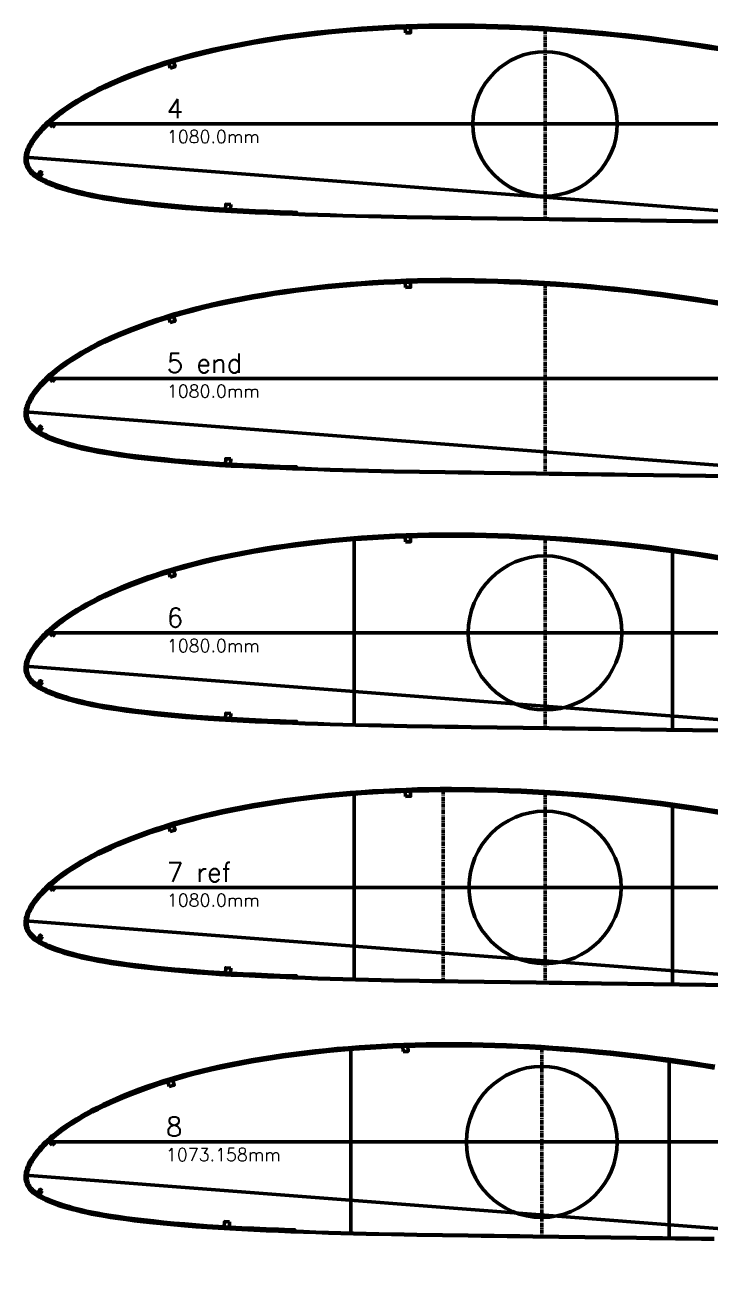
# Model space of a CAD drawing. Header units: metres. Extents: x -3 to 1074, y -15727 to -22.
# Drawn here: x -3 to 535, y -1808 to -822 of the extents above; entities that cross this region are included whole.
import ezdxf
from ezdxf.enums import TextEntityAlignment as Align

# ---------------------------------------------------------------- set-up
doc = ezdxf.new("R2010")
doc.units = ezdxf.units.M
doc.linetypes.add('CENTER', pattern=[5.08, 3.175, -0.635, 0.635, -0.635])
for name, color, linetype, lineweight in [('FoilLayer', 7, 'Continuous', 50), ('StringerLayer', 7, 'Continuous', 50), ('SubLayer', 7, 'Continuous', 50), ('TextLayer', 7, 'Continuous', 50)]:
    doc.layers.add(name, color=color, linetype=linetype, lineweight=lineweight)
doc.styles.add('MSゴシック', font='romans')

msp = doc.modelspace()

# ---------------------------------------------------------------- linework, layer by layer
at = {"layer": 'FoilLayer'}
for points in [[(541.83, -840.17), (532.65, -838.69), (523.47, -837.27), (514.29, -835.91), (505.12, -834.62), (495.96, -833.38), (486.8, -832.21), (477.64, -831.11), (468.49, -830.07), (459.34, -829.09), (450.2, -828.18), (441.05, -827.34), (431.91, -826.56), (422.77, -825.85), (413.62, -825.2), (404.47, -824.62), (395.31, -824.11), (386.17, -823.65), (377.04, -823.27), (367.91, -822.95), (358.81, -822.7), (349.71, -822.52), (340.64, -822.4), (331.61, -822.35), (322.64, -822.37), (313.72, -822.46), (304.85, -822.64), (296.01, -822.91), (287.17, -823.27), (278.35, -823.7), (269.55, -824.21), (260.78, -824.8), (252.03, -825.47), (243.31, -826.22), (234.64, -827.05), (226.01, -827.96), (217.44, -828.95), (208.93, -830.03), (200.48, -831.18), (192.1, -832.43), (183.79, -833.76), (175.55, -835.19), (167.36, -836.7), (159.27, -838.27), (151.33, -839.91), (143.54, -841.62), (135.92, -843.42), (128.44, -845.31), (121.11, -847.29), (113.93, -849.35), (106.91, -851.5), (100.06, -853.71), (93.4, -855.99), (86.94, -858.33), (80.71, -860.72), (74.71, -863.12), (68.99, -865.53), (63.56, -867.92), (58.44, -870.29), (53.63, -872.64), (49.11, -874.97), (44.89, -877.25), (40.96, -879.48), (37.3, -881.65), (33.9, -883.76), (30.74, -885.81), (27.82, -887.8), (25.12, -889.73), (22.63, -891.62), (20.31, -893.45), (18.16, -895.23), (16.17, -896.96), (14.32, -898.63), (12.6, -900.26), (11.01, -901.85), (9.53, -903.39), (8.16, -904.9), (6.89, -906.37), (5.71, -907.8), (4.62, -909.2), (3.61, -910.57), (2.68, -911.92), (1.81, -913.22), (1.01, -914.5), (0.29, -915.77), (-0.35, -917.02), (-0.94, -918.24), (-1.48, -919.44), (-1.94, -920.62), (-2.32, -921.79), (-2.63, -922.95), (-2.89, -924.09), (-3.09, -925.21), (-3.22, -926.31), (-3.29, -927.4), (-3.29, -928.5), (-3.19, -929.61), (-2.99, -930.73), (-2.7, -931.85), (-2.31, -932.96), (-1.83, -934.06), (-1.25, -935.13), (-0.58, -936.19), (0.2, -937.21), (1.06, -938.21), (2.01, -939.18), (3.04, -940.13), (4.16, -941.05), (5.37, -941.95), (6.66, -942.82), (8.05, -943.66), (9.54, -944.48), (11.12, -945.28), (12.8, -946.09), (14.6, -946.89), (16.5, -947.69), (18.53, -948.5), (20.69, -949.32), (23.01, -950.14), (25.49, -950.96), (28.16, -951.78), (31.03, -952.61), (34.12, -953.46), (37.47, -954.33), (41.08, -955.21), (44.99, -956.1), (49.23, -957), (53.83, -957.88), (58.83, -958.76), (64.26, -959.65), (70.14, -960.55), (76.45, -961.45), (83.19, -962.33), (90.37, -963.18), (97.96, -964.01), (105.94, -964.82), (114.24, -965.61), (122.77, -966.37), (131.48, -967.08), (140.33, -967.73), (149.35, -968.31), (158.55, -968.83), (167.93, -969.32), (177.44, -969.77), (187.07, -970.19), (196.82, -970.59), (206.67, -970.97), (216.56, -971.34), (226.46, -971.69), (236.36, -972.02), (246.28, -972.3), (256.25, -972.57), (266.26, -972.82), (276.29, -973.06), (286.32, -973.28), (296.33, -973.48), (306.36, -973.65), (316.44, -973.8), (326.57, -973.95), (336.72, -974.1), (346.89, -974.25), (357.07, -974.4), (367.28, -974.54), (377.51, -974.68), (387.75, -974.82), (398, -974.96), (408.24, -975.11), (418.48, -975.26), (428.72, -975.41), (438.95, -975.54), (449.2, -975.68), (459.44, -975.81), (469.68, -975.95), (479.92, -976.1), (490.17, -976.25), (500.41, -976.39), (510.65, -976.52), (520.88, -976.65), (531.11, -976.78), (541.33, -976.92)], [(541.6, -841.65), (532.42, -840.18), (523.25, -838.76), (514.08, -837.4), (504.92, -836.1), (495.77, -834.87), (486.62, -833.7), (477.47, -832.6), (468.33, -831.56), (459.2, -830.58), (450.06, -829.67), (440.93, -828.83), (431.8, -828.05), (422.66, -827.34), (413.52, -826.7), (404.38, -826.12), (395.24, -825.6), (386.11, -825.15), (376.98, -824.77), (367.87, -824.45), (358.78, -824.2), (349.69, -824.02), (340.63, -823.9), (331.62, -823.85), (322.65, -823.87), (313.75, -823.96), (304.89, -824.14), (296.07, -824.41), (287.25, -824.76), (278.44, -825.2), (269.65, -825.71), (260.89, -826.3), (252.15, -826.97), (243.45, -827.71), (234.8, -828.54), (226.19, -829.45), (217.63, -830.44), (209.13, -831.51), (200.7, -832.67), (192.34, -833.91), (184.05, -835.24), (175.82, -836.66), (167.65, -838.17), (159.58, -839.74), (151.65, -841.37), (143.89, -843.08), (136.28, -844.88), (128.83, -846.76), (121.53, -848.73), (114.37, -850.79), (107.37, -852.92), (100.55, -855.13), (93.91, -857.4), (87.48, -859.74), (81.27, -862.11), (75.3, -864.5), (69.6, -866.9), (64.19, -869.28), (59.1, -871.64), (54.31, -873.98), (49.83, -876.29), (45.63, -878.55), (41.72, -880.77), (38.09, -882.93), (34.71, -885.02), (31.59, -887.05), (28.7, -889.02), (26.03, -890.93), (23.56, -892.79), (21.27, -894.61), (19.14, -896.36), (17.17, -898.07), (15.35, -899.72), (13.66, -901.32), (12.09, -902.88), (10.64, -904.4), (9.29, -905.88), (8.05, -907.32), (6.89, -908.72), (5.82, -910.09), (4.84, -911.43), (3.93, -912.75), (3.08, -914.02), (2.31, -915.25), (1.62, -916.45), (1, -917.66), (0.43, -918.86), (-0.08, -919.98), (-0.52, -921.08), (-0.87, -922.18), (-1.17, -923.28), (-1.41, -924.35), (-1.6, -925.39), (-1.73, -926.42), (-1.79, -927.39), (-1.79, -928.37), (-1.71, -929.36), (-1.54, -930.35), (-1.28, -931.36), (-0.94, -932.36), (-0.51, -933.35), (0.01, -934.32), (0.62, -935.28), (1.33, -936.23), (2.13, -937.16), (3.02, -938.08), (4, -938.97), (5.05, -939.85), (6.2, -940.7), (7.44, -941.53), (8.78, -942.34), (10.22, -943.14), (11.77, -943.93), (13.42, -944.72), (15.18, -945.51), (17.06, -946.3), (19.06, -947.1), (21.2, -947.91), (23.48, -948.72), (25.93, -949.53), (28.57, -950.34), (31.42, -951.17), (34.5, -952.01), (37.82, -952.87), (41.41, -953.75), (45.3, -954.64), (49.51, -955.52), (54.09, -956.41), (59.07, -957.28), (64.49, -958.17), (70.35, -959.06), (76.64, -959.96), (83.37, -960.84), (90.53, -961.69), (98.11, -962.52), (106.08, -963.32), (114.37, -964.11), (122.89, -964.87), (131.59, -965.58), (140.43, -966.23), (149.43, -966.81), (158.63, -967.33), (168, -967.82), (177.5, -968.27), (187.13, -968.69), (196.88, -969.09), (206.72, -969.47), (210.03, -969.59), (209.99, -970.64), (216.58, -970.89), (226.47, -971.24), (236.37, -971.57), (246.29, -971.85), (256.26, -972.12), (266.27, -972.37), (276.3, -972.61), (286.33, -972.83), (296.34, -973.03), (306.37, -973.2), (316.45, -973.35), (326.58, -973.5), (336.72, -973.65), (346.9, -973.8), (357.08, -973.95), (367.29, -974.09), (377.52, -974.23), (387.76, -974.37), (398, -974.51), (408.25, -974.66), (418.49, -974.81), (428.72, -974.96), (438.96, -975.09), (449.2, -975.23), (459.44, -975.36), (469.69, -975.5), (479.93, -975.65), (490.17, -975.8), (500.41, -975.94), (510.65, -976.07), (520.89, -976.2), (531.12, -976.33), (541.33, -976.47)], [(541.83, -1040.17), (532.65, -1038.69), (523.47, -1037.27), (514.29, -1035.91), (505.12, -1034.62), (495.96, -1033.38), (486.8, -1032.21), (477.64, -1031.11), (468.49, -1030.07), (459.34, -1029.09), (450.2, -1028.18), (441.05, -1027.34), (431.91, -1026.56), (422.77, -1025.85), (413.62, -1025.2), (404.47, -1024.62), (395.31, -1024.11), (386.17, -1023.65), (377.04, -1023.27), (367.91, -1022.95), (358.81, -1022.7), (349.71, -1022.52), (340.64, -1022.4), (331.61, -1022.35), (322.64, -1022.37), (313.72, -1022.46), (304.85, -1022.64), (296.01, -1022.91), (287.17, -1023.27), (278.35, -1023.7), (269.55, -1024.21), (260.78, -1024.8), (252.03, -1025.47), (243.31, -1026.22), (234.64, -1027.05), (226.01, -1027.96), (217.44, -1028.95), (208.93, -1030.03), (200.48, -1031.18), (192.1, -1032.43), (183.79, -1033.76), (175.55, -1035.19), (167.36, -1036.7), (159.27, -1038.27), (151.33, -1039.91), (143.54, -1041.62), (135.92, -1043.42), (128.44, -1045.31), (121.11, -1047.29), (113.93, -1049.35), (106.91, -1051.5), (100.06, -1053.71), (93.4, -1055.99), (86.94, -1058.33), (80.71, -1060.72), (74.71, -1063.12), (68.99, -1065.53), (63.56, -1067.92), (58.44, -1070.29), (53.63, -1072.64), (49.11, -1074.97), (44.89, -1077.25), (40.96, -1079.48), (37.3, -1081.65), (33.9, -1083.76), (30.74, -1085.81), (27.82, -1087.8), (25.12, -1089.73), (22.63, -1091.62), (20.31, -1093.45), (18.16, -1095.23), (16.17, -1096.96), (14.32, -1098.63), (12.6, -1100.26), (11.01, -1101.85), (9.53, -1103.39), (8.16, -1104.9), (6.89, -1106.37), (5.71, -1107.8), (4.62, -1109.2), (3.61, -1110.57), (2.68, -1111.92), (1.81, -1113.22), (1.01, -1114.5), (0.29, -1115.77), (-0.35, -1117.02), (-0.94, -1118.24), (-1.48, -1119.44), (-1.94, -1120.62), (-2.32, -1121.79), (-2.63, -1122.95), (-2.89, -1124.09), (-3.09, -1125.21), (-3.22, -1126.31), (-3.29, -1127.4), (-3.29, -1128.5), (-3.19, -1129.61), (-2.99, -1130.73), (-2.7, -1131.85), (-2.31, -1132.96), (-1.83, -1134.06), (-1.25, -1135.13), (-0.58, -1136.19), (0.2, -1137.21), (1.06, -1138.21), (2.01, -1139.18), (3.04, -1140.13), (4.16, -1141.05), (5.37, -1141.95), (6.66, -1142.82), (8.05, -1143.66), (9.54, -1144.48), (11.12, -1145.28), (12.8, -1146.09), (14.6, -1146.89), (16.5, -1147.69), (18.53, -1148.5), (20.69, -1149.32), (23.01, -1150.14), (25.49, -1150.96), (28.16, -1151.78), (31.03, -1152.61), (34.12, -1153.46), (37.47, -1154.33), (41.08, -1155.21), (44.99, -1156.1), (49.23, -1157), (53.83, -1157.88), (58.83, -1158.76), (64.26, -1159.65), (70.14, -1160.55), (76.45, -1161.45), (83.19, -1162.33), (90.37, -1163.18), (97.96, -1164.01), (105.94, -1164.82), (114.24, -1165.61), (122.77, -1166.37), (131.48, -1167.08), (140.33, -1167.73), (149.35, -1168.31), (158.55, -1168.83), (167.93, -1169.32), (177.44, -1169.77), (187.07, -1170.19), (196.82, -1170.59), (206.67, -1170.97), (216.56, -1171.34), (226.46, -1171.69), (236.36, -1172.02), (246.28, -1172.3), (256.25, -1172.57), (266.26, -1172.82), (276.29, -1173.06), (286.32, -1173.28), (296.33, -1173.48), (306.36, -1173.65), (316.44, -1173.8), (326.57, -1173.95), (336.72, -1174.1), (346.89, -1174.25), (357.07, -1174.4), (367.28, -1174.54), (377.51, -1174.68), (387.75, -1174.82), (398, -1174.96), (408.24, -1175.11), (418.48, -1175.26), (428.72, -1175.41), (438.95, -1175.54), (449.2, -1175.68), (459.44, -1175.81), (469.68, -1175.95), (479.92, -1176.1), (490.17, -1176.25), (500.41, -1176.39), (510.65, -1176.52), (520.88, -1176.65), (531.11, -1176.78), (541.33, -1176.92)], [(541.6, -1041.65), (532.42, -1040.18), (523.25, -1038.76), (514.08, -1037.4), (504.92, -1036.1), (495.77, -1034.87), (486.62, -1033.7), (477.47, -1032.6), (468.33, -1031.56), (459.2, -1030.58), (450.06, -1029.67), (440.93, -1028.83), (431.8, -1028.05), (422.66, -1027.34), (413.52, -1026.7), (404.38, -1026.12), (395.24, -1025.6), (386.11, -1025.15), (376.98, -1024.77), (367.87, -1024.45), (358.78, -1024.2), (349.69, -1024.02), (340.63, -1023.9), (331.62, -1023.85), (322.65, -1023.87), (313.75, -1023.96), (304.89, -1024.14), (296.07, -1024.41), (287.25, -1024.76), (278.44, -1025.2), (269.65, -1025.71), (260.89, -1026.3), (252.15, -1026.97), (243.45, -1027.71), (234.8, -1028.54), (226.19, -1029.45), (217.63, -1030.44), (209.13, -1031.51), (200.7, -1032.67), (192.34, -1033.91), (184.05, -1035.24), (175.82, -1036.66), (167.65, -1038.17), (159.58, -1039.74), (151.65, -1041.37), (143.89, -1043.08), (136.28, -1044.88), (128.83, -1046.76), (121.53, -1048.73), (114.37, -1050.79), (107.37, -1052.92), (100.55, -1055.13), (93.91, -1057.4), (87.48, -1059.74), (81.27, -1062.11), (75.3, -1064.5), (69.6, -1066.9), (64.19, -1069.28), (59.1, -1071.64), (54.31, -1073.98), (49.83, -1076.29), (45.63, -1078.55), (41.72, -1080.77), (38.09, -1082.93), (34.71, -1085.02), (31.59, -1087.05), (28.7, -1089.02), (26.03, -1090.93), (23.56, -1092.79), (21.27, -1094.61), (19.14, -1096.36), (17.17, -1098.07), (15.35, -1099.72), (13.66, -1101.32), (12.09, -1102.88), (10.64, -1104.4), (9.29, -1105.88), (8.05, -1107.32), (6.89, -1108.72), (5.82, -1110.09), (4.84, -1111.43), (3.93, -1112.75), (3.08, -1114.02), (2.31, -1115.25), (1.62, -1116.45), (1, -1117.66), (0.43, -1118.86), (-0.08, -1119.98), (-0.52, -1121.08), (-0.87, -1122.18), (-1.17, -1123.28), (-1.41, -1124.35), (-1.6, -1125.39), (-1.73, -1126.42), (-1.79, -1127.39), (-1.79, -1128.37), (-1.71, -1129.36), (-1.54, -1130.35), (-1.28, -1131.36), (-0.94, -1132.36), (-0.51, -1133.35), (0.01, -1134.32), (0.62, -1135.28), (1.33, -1136.23), (2.13, -1137.16), (3.02, -1138.08), (4, -1138.97), (5.05, -1139.85), (6.2, -1140.7), (7.44, -1141.53), (8.78, -1142.34), (10.22, -1143.14), (11.77, -1143.93), (13.42, -1144.72), (15.18, -1145.51), (17.06, -1146.3), (19.06, -1147.1), (21.2, -1147.91), (23.48, -1148.72), (25.93, -1149.53), (28.57, -1150.34), (31.42, -1151.17), (34.5, -1152.01), (37.82, -1152.87), (41.41, -1153.75), (45.3, -1154.64), (49.51, -1155.52), (54.09, -1156.41), (59.07, -1157.28), (64.49, -1158.17), (70.35, -1159.06), (76.64, -1159.96), (83.37, -1160.84), (90.53, -1161.69), (98.11, -1162.52), (106.08, -1163.32), (114.37, -1164.11), (122.89, -1164.87), (131.59, -1165.58), (140.43, -1166.23), (149.43, -1166.81), (158.63, -1167.33), (168, -1167.82), (177.5, -1168.27), (187.13, -1168.69), (196.88, -1169.09), (206.72, -1169.47), (210.03, -1169.59), (209.99, -1170.64), (216.58, -1170.89), (226.47, -1171.24), (236.37, -1171.57), (246.29, -1171.85), (256.26, -1172.12), (266.27, -1172.37), (276.3, -1172.61), (286.33, -1172.83), (296.34, -1173.03), (306.37, -1173.2), (316.45, -1173.35), (326.58, -1173.5), (336.72, -1173.65), (346.9, -1173.8), (357.08, -1173.95), (367.29, -1174.09), (377.52, -1174.23), (387.76, -1174.37), (398, -1174.51), (408.25, -1174.66), (418.49, -1174.81), (428.72, -1174.96), (438.96, -1175.09), (449.2, -1175.23), (459.44, -1175.36), (469.69, -1175.5), (479.93, -1175.65), (490.17, -1175.8), (500.41, -1175.94), (510.65, -1176.07), (520.89, -1176.2), (531.12, -1176.33), (541.33, -1176.47)], [(541.83, -1240.17), (532.65, -1238.69), (523.47, -1237.27), (514.29, -1235.91), (505.12, -1234.62), (495.96, -1233.38), (486.8, -1232.21), (477.64, -1231.11), (468.49, -1230.07), (459.34, -1229.09), (450.2, -1228.18), (441.05, -1227.34), (431.91, -1226.56), (422.77, -1225.85), (413.62, -1225.2), (404.47, -1224.62), (395.31, -1224.11), (386.17, -1223.65), (377.04, -1223.27), (367.91, -1222.95), (358.81, -1222.7), (349.71, -1222.52), (340.64, -1222.4), (331.61, -1222.35), (322.64, -1222.37), (313.72, -1222.46), (304.85, -1222.64), (296.01, -1222.91), (287.17, -1223.27), (278.35, -1223.7), (269.55, -1224.21), (260.78, -1224.8), (252.03, -1225.47), (243.31, -1226.22), (234.64, -1227.05), (226.01, -1227.96), (217.44, -1228.95), (208.93, -1230.03), (200.48, -1231.18), (192.1, -1232.43), (183.79, -1233.76), (175.55, -1235.19), (167.36, -1236.7), (159.27, -1238.27), (151.33, -1239.91), (143.54, -1241.62), (135.92, -1243.42), (128.44, -1245.31), (121.11, -1247.29), (113.93, -1249.35), (106.91, -1251.5), (100.06, -1253.71), (93.4, -1255.99), (86.94, -1258.33), (80.71, -1260.72), (74.71, -1263.12), (68.99, -1265.53), (63.56, -1267.92), (58.44, -1270.29), (53.63, -1272.64), (49.11, -1274.97), (44.89, -1277.25), (40.96, -1279.48), (37.3, -1281.65), (33.9, -1283.76), (30.74, -1285.81), (27.82, -1287.8), (25.12, -1289.73), (22.63, -1291.62), (20.31, -1293.45), (18.16, -1295.23), (16.17, -1296.96), (14.32, -1298.63), (12.6, -1300.26), (11.01, -1301.85), (9.53, -1303.39), (8.16, -1304.9), (6.89, -1306.37), (5.71, -1307.8), (4.62, -1309.2), (3.61, -1310.57), (2.68, -1311.92), (1.81, -1313.22), (1.01, -1314.5), (0.29, -1315.77), (-0.35, -1317.02), (-0.94, -1318.24), (-1.48, -1319.44), (-1.94, -1320.62), (-2.32, -1321.79), (-2.63, -1322.95), (-2.89, -1324.09), (-3.09, -1325.21), (-3.22, -1326.31), (-3.29, -1327.4), (-3.29, -1328.5), (-3.19, -1329.61), (-2.99, -1330.73), (-2.7, -1331.85), (-2.31, -1332.96), (-1.83, -1334.06), (-1.25, -1335.13), (-0.58, -1336.19), (0.2, -1337.21), (1.06, -1338.21), (2.01, -1339.18), (3.04, -1340.13), (4.16, -1341.05), (5.37, -1341.95), (6.66, -1342.82), (8.05, -1343.66), (9.54, -1344.48), (11.12, -1345.28), (12.8, -1346.09), (14.6, -1346.89), (16.5, -1347.69), (18.53, -1348.5), (20.69, -1349.32), (23.01, -1350.14), (25.49, -1350.96), (28.16, -1351.78), (31.03, -1352.61), (34.12, -1353.46), (37.47, -1354.33), (41.08, -1355.21), (44.99, -1356.1), (49.23, -1357), (53.83, -1357.88), (58.83, -1358.76), (64.26, -1359.65), (70.14, -1360.55), (76.45, -1361.45), (83.19, -1362.33), (90.37, -1363.18), (97.96, -1364.01), (105.94, -1364.82), (114.24, -1365.61), (122.77, -1366.37), (131.48, -1367.08), (140.33, -1367.73), (149.35, -1368.31), (158.55, -1368.83), (167.93, -1369.32), (177.44, -1369.77), (187.07, -1370.19), (196.82, -1370.59), (206.67, -1370.97), (216.56, -1371.34), (226.46, -1371.69), (236.36, -1372.02), (246.28, -1372.3), (256.25, -1372.57), (266.26, -1372.82), (276.29, -1373.06), (286.32, -1373.28), (296.33, -1373.48), (306.36, -1373.65), (316.44, -1373.8), (326.57, -1373.95), (336.72, -1374.1), (346.89, -1374.25), (357.07, -1374.4), (367.28, -1374.54), (377.51, -1374.68), (387.75, -1374.82), (398, -1374.96), (408.24, -1375.11), (418.48, -1375.26), (428.72, -1375.41), (438.95, -1375.54), (449.2, -1375.68), (459.44, -1375.81), (469.68, -1375.95), (479.92, -1376.1), (490.17, -1376.25), (500.41, -1376.39), (510.65, -1376.52), (520.88, -1376.65), (531.11, -1376.78), (541.33, -1376.92)], [(541.6, -1241.65), (532.42, -1240.18), (523.25, -1238.76), (514.08, -1237.4), (504.92, -1236.1), (495.77, -1234.87), (486.62, -1233.7), (477.47, -1232.6), (468.33, -1231.56), (459.2, -1230.58), (450.06, -1229.67), (440.93, -1228.83), (431.8, -1228.05), (422.66, -1227.34), (413.52, -1226.7), (404.38, -1226.12), (395.24, -1225.6), (386.11, -1225.15), (376.98, -1224.77), (367.87, -1224.45), (358.78, -1224.2), (349.69, -1224.02), (340.63, -1223.9), (331.62, -1223.85), (322.65, -1223.87), (313.75, -1223.96), (304.89, -1224.14), (296.07, -1224.41), (287.25, -1224.76), (278.44, -1225.2), (269.65, -1225.71), (260.89, -1226.3), (252.15, -1226.97), (243.45, -1227.71), (234.8, -1228.54), (226.19, -1229.45), (217.63, -1230.44), (209.13, -1231.51), (200.7, -1232.67), (192.34, -1233.91), (184.05, -1235.24), (175.82, -1236.66), (167.65, -1238.17), (159.58, -1239.74), (151.65, -1241.37), (143.89, -1243.08), (136.28, -1244.88), (128.83, -1246.76), (121.53, -1248.73), (114.37, -1250.79), (107.37, -1252.92), (100.55, -1255.13), (93.91, -1257.4), (87.48, -1259.74), (81.27, -1262.11), (75.3, -1264.5), (69.6, -1266.9), (64.19, -1269.28), (59.1, -1271.64), (54.31, -1273.98), (49.83, -1276.29), (45.63, -1278.55), (41.72, -1280.77), (38.09, -1282.93), (34.71, -1285.02), (31.59, -1287.05), (28.7, -1289.02), (26.03, -1290.93), (23.56, -1292.79), (21.27, -1294.61), (19.14, -1296.36), (17.17, -1298.07), (15.35, -1299.72), (13.66, -1301.32), (12.09, -1302.88), (10.64, -1304.4), (9.29, -1305.88), (8.05, -1307.32), (6.89, -1308.72), (5.82, -1310.09), (4.84, -1311.43), (3.93, -1312.75), (3.08, -1314.02), (2.31, -1315.25), (1.62, -1316.45), (1, -1317.66), (0.43, -1318.86), (-0.08, -1319.98), (-0.52, -1321.08), (-0.87, -1322.18), (-1.17, -1323.28), (-1.41, -1324.35), (-1.6, -1325.39), (-1.73, -1326.42), (-1.79, -1327.39), (-1.79, -1328.37), (-1.71, -1329.36), (-1.54, -1330.35), (-1.28, -1331.36), (-0.94, -1332.36), (-0.51, -1333.35), (0.01, -1334.32), (0.62, -1335.28), (1.33, -1336.23), (2.13, -1337.16), (3.02, -1338.08), (4, -1338.97), (5.05, -1339.85), (6.2, -1340.7), (7.44, -1341.53), (8.78, -1342.34), (10.22, -1343.14), (11.77, -1343.93), (13.42, -1344.72), (15.18, -1345.51), (17.06, -1346.3), (19.06, -1347.1), (21.2, -1347.91), (23.48, -1348.72), (25.93, -1349.53), (28.57, -1350.34), (31.42, -1351.17), (34.5, -1352.01), (37.82, -1352.87), (41.41, -1353.75), (45.3, -1354.64), (49.51, -1355.52), (54.09, -1356.41), (59.07, -1357.28), (64.49, -1358.17), (70.35, -1359.06), (76.64, -1359.96), (83.37, -1360.84), (90.53, -1361.69), (98.11, -1362.52), (106.08, -1363.32), (114.37, -1364.11), (122.89, -1364.87), (131.59, -1365.58), (140.43, -1366.23), (149.43, -1366.81), (158.63, -1367.33), (168, -1367.82), (177.5, -1368.27), (187.13, -1368.69), (196.88, -1369.09), (206.72, -1369.47), (210.03, -1369.59), (209.99, -1370.64), (216.58, -1370.89), (226.47, -1371.24), (236.37, -1371.57), (246.29, -1371.85), (256.26, -1372.12), (266.27, -1372.37), (276.3, -1372.61), (286.33, -1372.83), (296.34, -1373.03), (306.37, -1373.2), (316.45, -1373.35), (326.58, -1373.5), (336.72, -1373.65), (346.9, -1373.8), (357.08, -1373.95), (367.29, -1374.09), (377.52, -1374.23), (387.76, -1374.37), (398, -1374.51), (408.25, -1374.66), (418.49, -1374.81), (428.72, -1374.96), (438.96, -1375.09), (449.2, -1375.23), (459.44, -1375.36), (469.69, -1375.5), (479.93, -1375.65), (490.17, -1375.8), (500.41, -1375.94), (510.65, -1376.07), (520.89, -1376.2), (531.12, -1376.33), (541.33, -1376.47)], [(541.83, -1440.17), (532.65, -1438.69), (523.47, -1437.27), (514.29, -1435.91), (505.12, -1434.62), (495.96, -1433.38), (486.8, -1432.21), (477.64, -1431.11), (468.49, -1430.07), (459.34, -1429.09), (450.2, -1428.18), (441.05, -1427.34), (431.91, -1426.56), (422.77, -1425.85), (413.62, -1425.2), (404.47, -1424.62), (395.31, -1424.11), (386.17, -1423.65), (377.04, -1423.27), (367.91, -1422.95), (358.81, -1422.7), (349.71, -1422.52), (340.64, -1422.4), (331.61, -1422.35), (322.64, -1422.37), (313.72, -1422.46), (304.85, -1422.64), (296.01, -1422.91), (287.17, -1423.27), (278.35, -1423.7), (269.55, -1424.21), (260.78, -1424.8), (252.03, -1425.47), (243.31, -1426.22), (234.64, -1427.05), (226.01, -1427.96), (217.44, -1428.95), (208.93, -1430.03), (200.48, -1431.18), (192.1, -1432.43), (183.79, -1433.76), (175.55, -1435.19), (167.36, -1436.7), (159.27, -1438.27), (151.33, -1439.91), (143.54, -1441.62), (135.92, -1443.42), (128.44, -1445.31), (121.11, -1447.29), (113.93, -1449.35), (106.91, -1451.5), (100.06, -1453.71), (93.4, -1455.99), (86.94, -1458.33), (80.71, -1460.72), (74.71, -1463.12), (68.99, -1465.53), (63.56, -1467.92), (58.44, -1470.29), (53.63, -1472.64), (49.11, -1474.97), (44.89, -1477.25), (40.96, -1479.48), (37.3, -1481.65), (33.9, -1483.76), (30.74, -1485.81), (27.82, -1487.8), (25.12, -1489.73), (22.63, -1491.62), (20.31, -1493.45), (18.16, -1495.23), (16.17, -1496.96), (14.32, -1498.63), (12.6, -1500.26), (11.01, -1501.85), (9.53, -1503.39), (8.16, -1504.9), (6.89, -1506.37), (5.71, -1507.8), (4.62, -1509.2), (3.61, -1510.57), (2.68, -1511.92), (1.81, -1513.22), (1.01, -1514.5), (0.29, -1515.77), (-0.35, -1517.02), (-0.94, -1518.24), (-1.48, -1519.44), (-1.94, -1520.62), (-2.32, -1521.79), (-2.63, -1522.95), (-2.89, -1524.09), (-3.09, -1525.21), (-3.22, -1526.31), (-3.29, -1527.4), (-3.29, -1528.5), (-3.19, -1529.61), (-2.99, -1530.73), (-2.7, -1531.85), (-2.31, -1532.96), (-1.83, -1534.06), (-1.25, -1535.13), (-0.58, -1536.19), (0.2, -1537.21), (1.06, -1538.21), (2.01, -1539.18), (3.04, -1540.13), (4.16, -1541.05), (5.37, -1541.95), (6.66, -1542.82), (8.05, -1543.66), (9.54, -1544.48), (11.12, -1545.28), (12.8, -1546.09), (14.6, -1546.89), (16.5, -1547.69), (18.53, -1548.5), (20.69, -1549.32), (23.01, -1550.14), (25.49, -1550.96), (28.16, -1551.78), (31.03, -1552.61), (34.12, -1553.46), (37.47, -1554.33), (41.08, -1555.21), (44.99, -1556.1), (49.23, -1557), (53.83, -1557.88), (58.83, -1558.76), (64.26, -1559.65), (70.14, -1560.55), (76.45, -1561.45), (83.19, -1562.33), (90.37, -1563.18), (97.96, -1564.01), (105.94, -1564.82), (114.24, -1565.61), (122.77, -1566.37), (131.48, -1567.08), (140.33, -1567.73), (149.35, -1568.31), (158.55, -1568.83), (167.93, -1569.32), (177.44, -1569.77), (187.07, -1570.19), (196.82, -1570.59), (206.67, -1570.97), (216.56, -1571.34), (226.46, -1571.69), (236.36, -1572.02), (246.28, -1572.3), (256.25, -1572.57), (266.26, -1572.82), (276.29, -1573.06), (286.32, -1573.28), (296.33, -1573.48), (306.36, -1573.65), (316.44, -1573.8), (326.57, -1573.95), (336.72, -1574.1), (346.89, -1574.25), (357.07, -1574.4), (367.28, -1574.54), (377.51, -1574.68), (387.75, -1574.82), (398, -1574.96), (408.24, -1575.11), (418.48, -1575.26), (428.72, -1575.41), (438.95, -1575.54), (449.2, -1575.68), (459.44, -1575.81), (469.68, -1575.95), (479.92, -1576.1), (490.17, -1576.25), (500.41, -1576.39), (510.65, -1576.52), (520.88, -1576.65), (531.11, -1576.78), (541.33, -1576.92)], [(541.6, -1441.65), (532.42, -1440.18), (523.25, -1438.76), (514.08, -1437.4), (504.92, -1436.1), (495.77, -1434.87), (486.62, -1433.7), (477.47, -1432.6), (468.33, -1431.56), (459.2, -1430.58), (450.06, -1429.67), (440.93, -1428.83), (431.8, -1428.05), (422.66, -1427.34), (413.52, -1426.7), (404.38, -1426.12), (395.24, -1425.6), (386.11, -1425.15), (376.98, -1424.77), (367.87, -1424.45), (358.78, -1424.2), (349.69, -1424.02), (340.63, -1423.9), (331.62, -1423.85), (322.65, -1423.87), (313.75, -1423.96), (304.89, -1424.14), (296.07, -1424.41), (287.25, -1424.76), (278.44, -1425.2), (269.65, -1425.71), (260.89, -1426.3), (252.15, -1426.97), (243.45, -1427.71), (234.8, -1428.54), (226.19, -1429.45), (217.63, -1430.44), (209.13, -1431.51), (200.7, -1432.67), (192.34, -1433.91), (184.05, -1435.24), (175.82, -1436.66), (167.65, -1438.17), (159.58, -1439.74), (151.65, -1441.37), (143.89, -1443.08), (136.28, -1444.88), (128.83, -1446.76), (121.53, -1448.73), (114.37, -1450.79), (107.37, -1452.92), (100.55, -1455.13), (93.91, -1457.4), (87.48, -1459.74), (81.27, -1462.11), (75.3, -1464.5), (69.6, -1466.9), (64.19, -1469.28), (59.1, -1471.64), (54.31, -1473.98), (49.83, -1476.29), (45.63, -1478.55), (41.72, -1480.77), (38.09, -1482.93), (34.71, -1485.02), (31.59, -1487.05), (28.7, -1489.02), (26.03, -1490.93), (23.56, -1492.79), (21.27, -1494.61), (19.14, -1496.36), (17.17, -1498.07), (15.35, -1499.72), (13.66, -1501.32), (12.09, -1502.88), (10.64, -1504.4), (9.29, -1505.88), (8.05, -1507.32), (6.89, -1508.72), (5.82, -1510.09), (4.84, -1511.43), (3.93, -1512.75), (3.08, -1514.02), (2.31, -1515.25), (1.62, -1516.45), (1, -1517.66), (0.43, -1518.86), (-0.08, -1519.98), (-0.52, -1521.08), (-0.87, -1522.18), (-1.17, -1523.28), (-1.41, -1524.35), (-1.6, -1525.39), (-1.73, -1526.42), (-1.79, -1527.39), (-1.79, -1528.37), (-1.71, -1529.36), (-1.54, -1530.35), (-1.28, -1531.36), (-0.94, -1532.36), (-0.51, -1533.35), (0.01, -1534.32), (0.62, -1535.28), (1.33, -1536.23), (2.13, -1537.16), (3.02, -1538.08), (4, -1538.97), (5.05, -1539.85), (6.2, -1540.7), (7.44, -1541.53), (8.78, -1542.34), (10.22, -1543.14), (11.77, -1543.93), (13.42, -1544.72), (15.18, -1545.51), (17.06, -1546.3), (19.06, -1547.1), (21.2, -1547.91), (23.48, -1548.72), (25.93, -1549.53), (28.57, -1550.34), (31.42, -1551.17), (34.5, -1552.01), (37.82, -1552.87), (41.41, -1553.75), (45.3, -1554.64), (49.51, -1555.52), (54.09, -1556.41), (59.07, -1557.28), (64.49, -1558.17), (70.35, -1559.06), (76.64, -1559.96), (83.37, -1560.84), (90.53, -1561.69), (98.11, -1562.52), (106.08, -1563.32), (114.37, -1564.11), (122.89, -1564.87), (131.59, -1565.58), (140.43, -1566.23), (149.43, -1566.81), (158.63, -1567.33), (168, -1567.82), (177.5, -1568.27), (187.13, -1568.69), (196.88, -1569.09), (206.72, -1569.47), (210.03, -1569.59), (209.99, -1570.64), (216.58, -1570.89), (226.47, -1571.24), (236.37, -1571.57), (246.29, -1571.85), (256.26, -1572.12), (266.27, -1572.37), (276.3, -1572.61), (286.33, -1572.83), (296.34, -1573.03), (306.37, -1573.2), (316.45, -1573.35), (326.58, -1573.5), (336.72, -1573.65), (346.9, -1573.8), (357.08, -1573.95), (367.29, -1574.09), (377.52, -1574.23), (387.76, -1574.37), (398, -1574.51), (408.25, -1574.66), (418.49, -1574.81), (428.72, -1574.96), (438.96, -1575.09), (449.2, -1575.23), (459.44, -1575.36), (469.69, -1575.5), (479.93, -1575.65), (490.17, -1575.8), (500.41, -1575.94), (510.65, -1576.07), (520.89, -1576.2), (531.12, -1576.33), (541.33, -1576.47)], [(538.4, -1640.55), (529.28, -1639.08), (520.15, -1637.67), (511.03, -1636.32), (501.92, -1635.03), (492.82, -1633.8), (483.71, -1632.64), (474.62, -1631.54), (465.52, -1630.51), (456.43, -1629.54), (447.35, -1628.63), (438.26, -1627.8), (429.18, -1627.02), (420.09, -1626.32), (411, -1625.68), (401.9, -1625.1), (392.81, -1624.59), (383.72, -1624.14), (374.65, -1623.76), (365.58, -1623.44), (356.53, -1623.19), (347.5, -1623.01), (338.48, -1622.9), (329.51, -1622.84), (320.59, -1622.86), (311.73, -1622.96), (302.92, -1623.13), (294.13, -1623.4), (285.35, -1623.75), (276.59, -1624.18), (267.84, -1624.69), (259.12, -1625.28), (250.43, -1625.94), (241.77, -1626.69), (233.15, -1627.51), (224.58, -1628.42), (216.07, -1629.4), (207.61, -1630.47), (199.21, -1631.62), (190.88, -1632.86), (182.63, -1634.18), (174.43, -1635.6), (166.3, -1637.1), (158.26, -1638.66), (150.37, -1640.29), (142.63, -1641.99), (135.06, -1643.78), (127.63, -1645.66), (120.34, -1647.62), (113.21, -1649.67), (106.23, -1651.8), (99.43, -1654.01), (92.81, -1656.27), (86.39, -1658.6), (80.2, -1660.97), (74.24, -1663.35), (68.55, -1665.74), (63.16, -1668.12), (58.07, -1670.48), (53.29, -1672.82), (48.8, -1675.13), (44.61, -1677.39), (40.7, -1679.61), (37.06, -1681.77), (33.68, -1683.86), (30.55, -1685.9), (27.65, -1687.87), (24.96, -1689.8), (22.48, -1691.67), (20.18, -1693.49), (18.05, -1695.26), (16.07, -1696.98), (14.23, -1698.64), (12.52, -1700.26), (10.94, -1701.83), (9.47, -1703.37), (8.11, -1704.87), (6.84, -1706.33), (5.67, -1707.75), (4.59, -1709.14), (3.58, -1710.51), (2.66, -1711.84), (1.8, -1713.14), (1, -1714.41), (0.28, -1715.67), (-0.35, -1716.91), (-0.93, -1718.12), (-1.47, -1719.31), (-1.93, -1720.49), (-2.31, -1721.66), (-2.62, -1722.81), (-2.87, -1723.94), (-3.07, -1725.05), (-3.2, -1726.14), (-3.27, -1727.22), (-3.26, -1728.32), (-3.17, -1729.43), (-2.97, -1730.54), (-2.68, -1731.65), (-2.3, -1732.75), (-1.82, -1733.84), (-1.25, -1734.91), (-0.57, -1735.96), (0.2, -1736.98), (1.05, -1737.97), (2, -1738.93), (3.02, -1739.88), (4.13, -1740.79), (5.33, -1741.68), (6.62, -1742.54), (8, -1743.38), (9.48, -1744.2), (11.05, -1745), (12.72, -1745.79), (14.5, -1746.59), (16.4, -1747.39), (18.41, -1748.2), (20.56, -1749.01), (22.86, -1749.83), (25.33, -1750.64), (27.98, -1751.46), (30.83, -1752.28), (33.91, -1753.12), (37.23, -1753.98), (40.82, -1754.86), (44.71, -1755.75), (48.92, -1756.64), (53.49, -1757.52), (58.46, -1758.39), (63.85, -1759.27), (69.69, -1760.16), (75.96, -1761.06), (82.67, -1761.94), (89.8, -1762.78), (97.34, -1763.61), (105.27, -1764.41), (113.52, -1765.19), (121.99, -1765.95), (130.65, -1766.66), (139.44, -1767.3), (148.4, -1767.87), (157.55, -1768.39), (166.86, -1768.88), (176.31, -1769.33), (185.88, -1769.75), (195.57, -1770.14), (205.36, -1770.52), (215.19, -1770.89), (225.03, -1771.24), (234.86, -1771.56), (244.72, -1771.85), (254.62, -1772.11), (264.57, -1772.35), (274.54, -1772.59), (284.5, -1772.82), (294.45, -1773.02), (304.42, -1773.19), (314.44, -1773.34), (324.5, -1773.48), (334.58, -1773.63), (344.69, -1773.78), (354.81, -1773.93), (364.95, -1774.07), (375.12, -1774.21), (385.3, -1774.34), (395.47, -1774.48), (405.65, -1774.63), (415.83, -1774.78), (426, -1774.93), (436.17, -1775.07), (446.35, -1775.2), (456.53, -1775.33), (466.7, -1775.47), (476.88, -1775.62), (487.06, -1775.77), (497.24, -1775.9), (507.41, -1776.04), (517.58, -1776.16), (527.75, -1776.29), (537.9, -1776.43)], [(538.16, -1642.03), (529.05, -1640.56), (519.93, -1639.15), (510.82, -1637.8), (501.72, -1636.52), (492.63, -1635.29), (483.53, -1634.13), (474.45, -1633.03), (465.36, -1632), (456.28, -1631.03), (447.21, -1630.13), (438.13, -1629.29), (429.06, -1628.52), (419.99, -1627.81), (410.9, -1627.17), (401.82, -1626.6), (392.73, -1626.09), (383.66, -1625.64), (374.6, -1625.25), (365.54, -1624.94), (356.5, -1624.69), (347.48, -1624.51), (338.48, -1624.4), (329.51, -1624.34), (320.61, -1624.36), (311.76, -1624.46), (302.96, -1624.63), (294.19, -1624.9), (285.43, -1625.25), (276.68, -1625.68), (267.94, -1626.19), (259.24, -1626.77), (250.56, -1627.44), (241.91, -1628.18), (233.31, -1629), (224.76, -1629.91), (216.25, -1630.89), (207.81, -1631.96), (199.43, -1633.1), (191.12, -1634.34), (182.88, -1635.66), (174.71, -1637.08), (166.59, -1638.57), (158.57, -1640.13), (150.69, -1641.75), (142.98, -1643.45), (135.42, -1645.23), (128.02, -1647.1), (120.76, -1649.06), (113.65, -1651.11), (106.7, -1653.23), (99.91, -1655.43), (93.32, -1657.68), (86.93, -1660), (80.76, -1662.36), (74.82, -1664.74), (69.16, -1667.12), (63.79, -1669.48), (58.73, -1671.83), (53.97, -1674.15), (49.52, -1676.44), (45.35, -1678.7), (41.46, -1680.9), (37.85, -1683.04), (34.5, -1685.12), (31.39, -1687.14), (28.52, -1689.09), (25.87, -1690.99), (23.41, -1692.85), (21.14, -1694.65), (19.03, -1696.4), (17.07, -1698.09), (15.26, -1699.73), (13.58, -1701.32), (12.02, -1702.87), (10.58, -1704.38), (9.24, -1705.85), (8, -1707.28), (6.85, -1708.67), (5.8, -1710.03), (4.82, -1711.36), (3.91, -1712.67), (3.07, -1713.94), (2.3, -1715.15), (1.62, -1716.35), (1, -1717.56), (0.43, -1718.74), (-0.07, -1719.86), (-0.5, -1720.95), (-0.86, -1722.05), (-1.15, -1723.14), (-1.4, -1724.2), (-1.58, -1725.23), (-1.71, -1726.26), (-1.77, -1727.22), (-1.77, -1728.19), (-1.69, -1729.17), (-1.52, -1730.16), (-1.27, -1731.15), (-0.93, -1732.15), (-0.5, -1733.13), (0.01, -1734.1), (0.62, -1735.05), (1.33, -1735.99), (2.13, -1736.92), (3.01, -1737.83), (3.98, -1738.72), (5.03, -1739.59), (6.17, -1740.44), (7.4, -1741.26), (8.73, -1742.07), (10.16, -1742.86), (11.7, -1743.64), (13.34, -1744.42), (15.09, -1745.21), (16.95, -1746), (18.94, -1746.79), (21.06, -1747.6), (23.33, -1748.4), (25.77, -1749.21), (28.4, -1750.01), (31.23, -1750.83), (34.28, -1751.67), (37.59, -1752.53), (41.15, -1753.4), (45.01, -1754.28), (49.2, -1755.16), (53.75, -1756.04), (58.7, -1756.91), (64.08, -1757.79), (69.9, -1758.68), (76.16, -1759.57), (82.84, -1760.45), (89.96, -1761.29), (97.49, -1762.11), (105.41, -1762.91), (113.65, -1763.7), (122.12, -1764.45), (130.76, -1765.16), (139.54, -1765.8), (148.48, -1766.38), (157.63, -1766.89), (166.94, -1767.38), (176.38, -1767.83), (185.94, -1768.25), (195.63, -1768.64), (205.41, -1769.02), (208.7, -1769.14), (208.66, -1770.19), (215.2, -1770.44), (225.04, -1770.79), (234.87, -1771.11), (244.73, -1771.4), (254.63, -1771.66), (264.58, -1771.9), (274.55, -1772.14), (284.51, -1772.37), (294.46, -1772.57), (304.43, -1772.74), (314.44, -1772.89), (324.51, -1773.03), (334.59, -1773.18), (344.7, -1773.33), (354.82, -1773.48), (364.96, -1773.62), (375.13, -1773.76), (385.3, -1773.89), (395.48, -1774.03), (405.66, -1774.18), (415.84, -1774.33), (426.01, -1774.48), (436.18, -1774.62), (446.36, -1774.75), (456.53, -1774.88), (466.71, -1775.02), (476.89, -1775.17), (487.07, -1775.32), (497.24, -1775.45), (507.42, -1775.59), (517.59, -1775.71), (527.75, -1775.84), (537.9, -1775.98)]]:
    msp.add_lwpolyline(points, dxfattribs=at)
at = {"layer": 'StringerLayer'}
for points in [[(295.37, -828.43), (299.37, -828.31), (299.24, -824.31), (295.25, -824.44), (295.37, -828.43)], [(110.64, -856.11), (114.47, -854.94), (113.3, -851.11), (109.47, -852.28), (110.64, -856.11)], [(18.17, -902.56), (19.65, -901.22), (16.97, -898.26), (15.48, -899.6), (18.17, -902.56)], [(10.25, -938.6), (8.58, -937.48), (6.36, -940.81), (8.02, -941.92), (10.25, -938.6)], [(158.3, -963.31), (154.31, -963.08), (154.08, -967.07), (158.08, -967.3), (158.3, -963.31)], [(295.37, -1028.43), (299.37, -1028.31), (299.24, -1024.31), (295.25, -1024.44), (295.37, -1028.43)], [(110.64, -1056.11), (114.47, -1054.94), (113.3, -1051.11), (109.47, -1052.28), (110.64, -1056.11)], [(18.17, -1102.56), (19.65, -1101.22), (16.97, -1098.26), (15.48, -1099.6), (18.17, -1102.56)], [(10.25, -1138.6), (8.58, -1137.48), (6.36, -1140.81), (8.02, -1141.92), (10.25, -1138.6)], [(158.3, -1163.31), (154.31, -1163.08), (154.08, -1167.07), (158.08, -1167.3), (158.3, -1163.31)], [(295.37, -1228.43), (299.37, -1228.31), (299.24, -1224.31), (295.25, -1224.44), (295.37, -1228.43)], [(110.64, -1256.11), (114.47, -1254.94), (113.3, -1251.11), (109.47, -1252.28), (110.64, -1256.11)], [(18.17, -1302.56), (19.65, -1301.22), (16.97, -1298.26), (15.48, -1299.6), (18.17, -1302.56)], [(10.25, -1338.6), (8.58, -1337.48), (6.36, -1340.81), (8.02, -1341.92), (10.25, -1338.6)], [(158.3, -1363.31), (154.31, -1363.08), (154.08, -1367.07), (158.08, -1367.3), (158.3, -1363.31)], [(295.37, -1428.43), (299.37, -1428.31), (299.24, -1424.31), (295.25, -1424.44), (295.37, -1428.43)], [(110.64, -1456.11), (114.47, -1454.94), (113.3, -1451.11), (109.47, -1452.28), (110.64, -1456.11)], [(18.17, -1502.56), (19.65, -1501.22), (16.97, -1498.26), (15.48, -1499.6), (18.17, -1502.56)], [(10.25, -1538.6), (8.58, -1537.48), (6.36, -1540.81), (8.02, -1541.92), (10.25, -1538.6)], [(158.3, -1563.31), (154.31, -1563.08), (154.08, -1567.07), (158.08, -1567.3), (158.3, -1563.31)], [(293.48, -1628.92), (297.48, -1628.8), (297.36, -1624.8), (293.36, -1624.92), (293.48, -1628.92)], [(109.94, -1656.42), (113.77, -1655.25), (112.6, -1651.43), (108.77, -1652.6), (109.94, -1656.42)], [(18.07, -1702.58), (19.55, -1701.24), (16.87, -1698.27), (15.39, -1699.61), (18.07, -1702.58)], [(10.21, -1738.33), (8.54, -1737.21), (6.32, -1740.54), (7.98, -1741.65), (10.21, -1738.33)], [(157.32, -1762.87), (153.32, -1762.64), (153.1, -1766.64), (157.09, -1766.86), (157.32, -1762.87)]]:
    msp.add_lwpolyline(points, dxfattribs=at)
at = {"layer": 'SubLayer', "linetype": 'CENTER'}
for p, q in [((405, -826.16), (405, -974.61)), ((405, -1026.16), (405, -1174.61)), ((405, -1226.16), (405, -1374.61)), ((325, -1423.87), (325, -1573.47)), ((405, -1426.16), (405, -1574.61)), ((402.43, -1626.64), (402.43, -1774.14))]:
    msp.add_line(p, q, dxfattribs=at)
at = {"layer": 'SubLayer'}
for p, q in [((773.99, -900), (15.05, -900)), ((-3.22, -926.24), (1073.6, -1009.1)), ((773.99, -1100), (15.05, -1100)), ((-3.22, -1126.24), (1073.6, -1209.1)), ((255, -1226.75), (255, -1372.08)), ((505, -1236.11), (505, -1376)), ((773.99, -1300), (15.05, -1300)), ((-3.22, -1326.24), (1073.6, -1409.1)), ((255, -1426.75), (255, -1572.08)), ((505, -1436.11), (505, -1576)), ((773.99, -1500), (15.05, -1500)), ((-3.22, -1526.24), (1073.6, -1609.1)), ((252.43, -1627.29), (252.43, -1771.6)), ((502.43, -1636.62), (502.43, -1775.52)), ((769.05, -1700), (14.97, -1700)), ((-3.2, -1726.07), (1066.8, -1808.41))]:
    msp.add_line(p, q, dxfattribs=at)
for centre, major_axis, ratio in [((405, -900), (56.7, 0), 1), ((405, -1300), (0, 60.55), 0.996826), ((405, -1500), (0, 59.93), 0.997004), ((402.43, -1700), (0, 59.32), 0.997186)]:
    msp.add_ellipse(centre, major_axis=major_axis, ratio=ratio, dxfattribs=at)

# ---------------------------------------------------------------- texts
at = {"layer": 'TextLayer', "style": 'MSゴシック'}
for s, p in [('4', (108, -900)), ('5 end', (108, -1100)), ('6', (108, -1300)), ('7 ref', (108, -1500)), ('8', (107.32, -1700))]:
    msp.add_text(s, height=15, dxfattribs=at).set_placement(p, align=Align.BOTTOM_LEFT)
for s, p in [('1080.0mm', (108, -905)), ('1080.0mm', (108, -1105)), ('1080.0mm', (108, -1305)), ('1080.0mm', (108, -1505)), ('1073.158mm', (107.32, -1705))]:
    msp.add_text(s, height=10, dxfattribs=at).set_placement(p, align=Align.TOP_LEFT)

doc.saveas('drawing.dxf')
